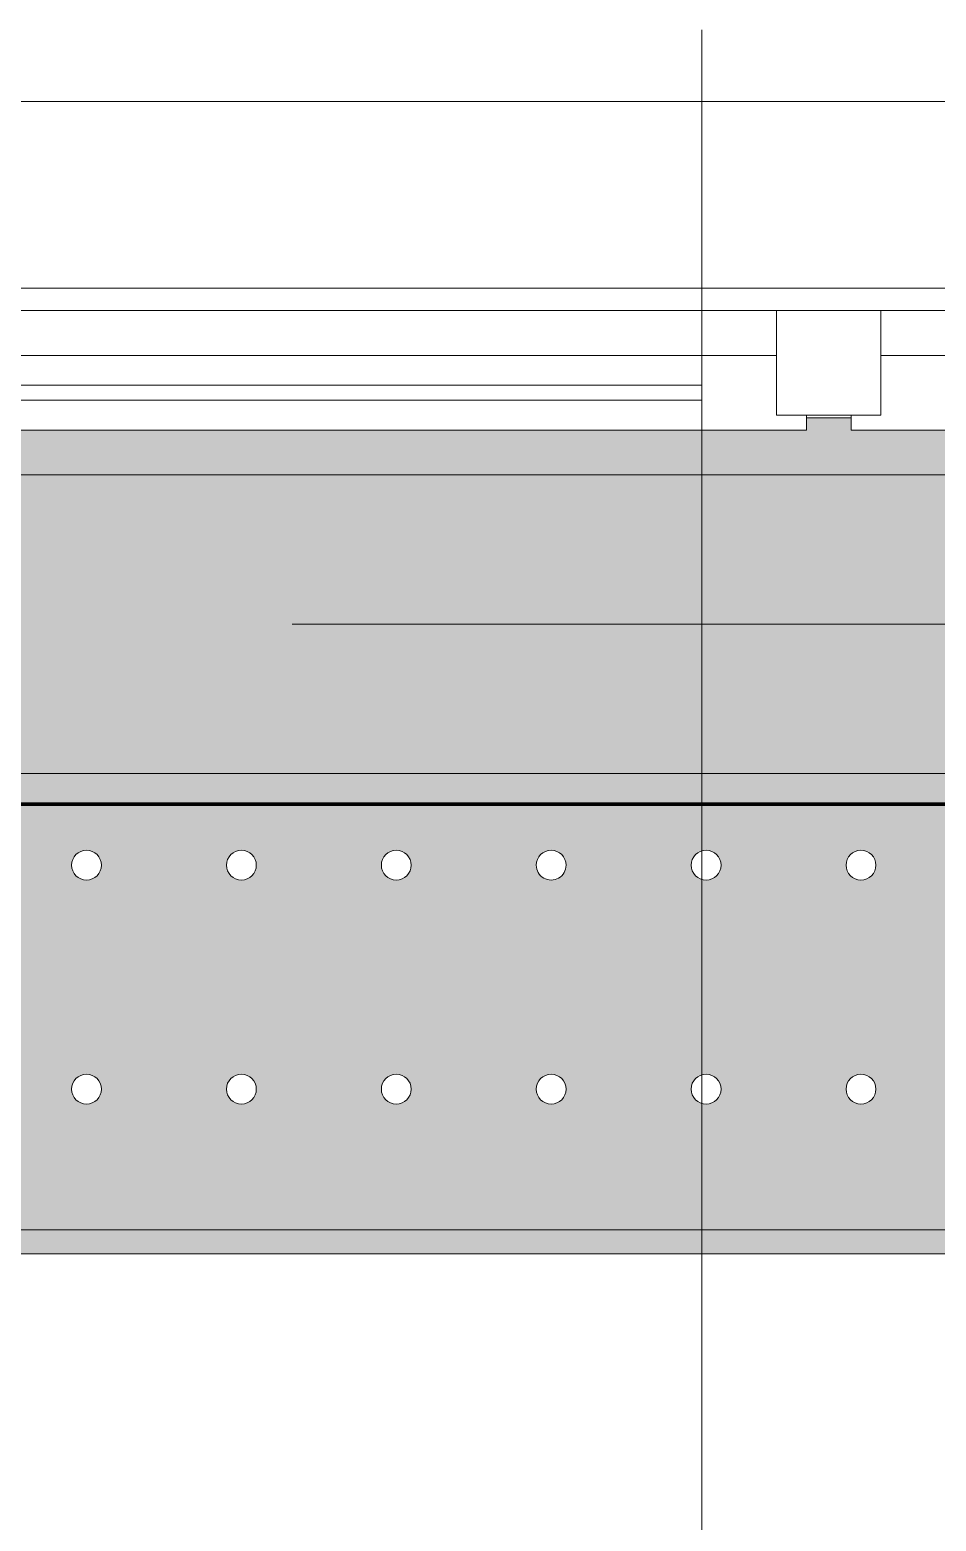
# Model space of a CAD drawing. Header units: millimetres. Extents: x 35524 to 235479, y -8553 to 29000.
# Drawn here: x 71510 to 72117, y 26399 to 27398 of the extents above; entities that cross this region are included whole.
import ezdxf

# ---------------------------------------------------------------- set-up
doc = ezdxf.new("R2010")
doc.units = ezdxf.units.MM
doc.linetypes.add('Осевая', pattern=[3175, 635, -476.25, 1587.5, -476.25])
for name, color, linetype, lineweight in [('A-GLAZ', 7, 'Continuous', 9), ('A-GLAZ-1', 7, 'Continuous', 13), ('Оси', 7, 'Continuous', 9), ('Оси-2', 7, 'Осевая', 9)]:
    doc.layers.add(name, color=color, linetype=linetype, lineweight=lineweight)
for name, color, linetype, lineweight, true_color in [('A-WALL-1', 7, 'Continuous', 9, 0xc0c0c0), ('I-WALL-12', 7, 'Continuous', 53, 0xeaa7bf), ('I-WALL-5', 7, 'Continuous', 9, 0xcbc7bf), ('S-WALL-ANLY', 7, 'Continuous', 13, 0x008040), ('Знаки-1', 7, 'Continuous', 9, 0xd4ccbd), ('Знаки-3', 9, 'Continuous', 9, 0x808080), ('Знаки-4', 7, 'Continuous', 9, 0xaba79f), ('Знаки-5', 7, 'Continuous', 9, 0xc1bbaf), ('Знаки-6', 7, 'Continuous', 9, 0xd5cdbe), ('Знаки-7', 7, 'Continuous', 9, 0xd1cabb), ('Знаки-8', 7, 'Continuous', 9, 0xccc5b7)]:
    doc.layers.add(name, color=color, linetype=linetype, lineweight=lineweight, true_color=true_color)
doc.layers.add('Знаки-2', color=7, linetype='Continuous', lineweight=9, transparency=0.5)

# ---------------------------------------------------------------- blocks, each defined once
blk = doc.blocks.new('120_Окно_СКБ_2Ст - 120_Окно_СКБ_2Ст 2100х2400 _мал створка справа_-19092174-План отделки стен 3 этажа в осях 12-23')
at = {"layer": 'A-GLAZ'}
for p, q in [((1050, -5), (-1050, -5)), ((-930, -55), (100, -55)), ((100, -65), (-930, -65)), ((170, -75), (200, -75))]:
    blk.add_line(p, q, dxfattribs=at)
at = {"layer": 'A-GLAZ-1'}
for p, q in [((150, -75), (150, -5)), ((150, -5), (220, -5)), ((220, -5), (220, -75)), ((150, -35), (-980, -35)), ((100, -85), (100, -35)), ((150, -75), (150, -35)), ((980, -35), (220, -35)), ((220, -35), (220, -75)), ((220, -75), (150, -75)), ((170, -75), (150, -75)), ((170, -85), (170, -75)), ((220, -75), (200, -75)), ((200, -75), (200, -85)), ((-1000, -85), (170, -85)), ((170, -85), (-1000, -85)), ((200, -85), (1000, -85)), ((1000, -85), (200, -85))]:
    blk.add_line(p, q, dxfattribs=at)
blk = doc.blocks.new('Зашивка радиатора_ с перфорацией М5 - Зашивка радиатора_ с перфорацией М5-V95-План отделки стен 3 этажа в осях 12-23')
at = {"layer": 'Знаки-2'}
h = blk.add_hatch(color=256, dxfattribs=at)
h.paths.add_polyline_path([(-310, 179.94), (-310, -380), (-284.65, -380), (-283.76, -371.76), (515.35, -371.76), (515.35, -380), (545.35, -380), (545.35, -371.76), (1715.35, -371.76), (1715.35, -380), (1745.35, -380), (1745.35, 178.24), (1750, 178.24), (1750, 179.94), (-148.64, 179.94)])
h.paths.add_polyline_path([(-113.75, 79.65), (-108.75, 78.31), (-105.09, 74.65), (-103.75, 69.65), (-105.09, 64.65), (-108.75, 60.98), (-113.75, 59.65), (-118.75, 60.98), (-122.41, 64.65), (-123.75, 69.65), (-122.41, 74.65), (-118.75, 78.31), (-116.34, 79.3)])
h.paths.add_polyline_path([(-217.5, 79.65), (-212.5, 78.31), (-208.84, 74.65), (-207.5, 69.65), (-208.84, 64.65), (-212.5, 60.98), (-217.5, 59.65), (-222.5, 60.98), (-226.16, 64.65), (-227.5, 69.65), (-226.16, 74.65), (-222.5, 78.31), (-220.09, 79.3)])
h.paths.add_polyline_path([(-10, 79.65), (-5, 78.31), (-1.34, 74.65), (0, 69.65), (-1.34, 64.65), (-5, 60.98), (-10, 59.65), (-15, 60.98), (-18.66, 64.65), (-20, 69.65), (-18.66, 74.65), (-15, 78.31), (-12.59, 79.3)])
h.paths.add_polyline_path([(197.5, 79.65), (202.5, 78.31), (206.16, 74.65), (207.5, 69.65), (206.16, 64.65), (202.5, 60.98), (197.5, 59.65), (192.5, 60.98), (188.84, 64.65), (187.5, 69.65), (188.84, 74.65), (192.5, 78.31), (194.91, 79.3)])
h.paths.add_polyline_path([(93.75, 79.65), (98.75, 78.31), (102.41, 74.65), (103.75, 69.65), (102.41, 64.65), (98.75, 60.98), (93.75, 59.65), (88.75, 60.98), (85.09, 64.65), (83.75, 69.65), (85.09, 74.65), (88.75, 78.31), (91.16, 79.3)])
h.paths.add_polyline_path([(301.25, 79.65), (306.25, 78.31), (309.91, 74.65), (311.25, 69.65), (309.91, 64.65), (306.25, 60.98), (301.25, 59.65), (296.25, 60.98), (292.59, 64.65), (291.25, 69.65), (292.59, 74.65), (296.25, 78.31), (298.66, 79.3)])
h.paths.add_polyline_path([(612.5, 79.65), (617.5, 78.31), (621.16, 74.65), (622.5, 69.65), (621.16, 64.65), (617.5, 60.98), (612.5, 59.65), (607.5, 60.98), (603.84, 64.65), (602.5, 69.65), (603.84, 74.65), (607.5, 78.31), (609.91, 79.3)])
h.paths.add_polyline_path([(405, 79.65), (410, 78.31), (413.66, 74.65), (415, 69.65), (413.66, 64.65), (410, 60.98), (405, 59.65), (400, 60.98), (396.34, 64.65), (395, 69.65), (396.34, 74.65), (400, 78.31), (402.41, 79.3)])
h.paths.add_polyline_path([(508.75, 79.65), (513.75, 78.31), (517.41, 74.65), (518.75, 69.65), (517.41, 64.65), (513.75, 60.98), (508.75, 59.65), (503.75, 60.98), (500.09, 64.65), (498.75, 69.65), (500.09, 74.65), (503.75, 78.31), (506.16, 79.3)])
h.paths.add_polyline_path([(716.25, 79.65), (721.25, 78.31), (724.91, 74.65), (726.25, 69.65), (724.91, 64.65), (721.25, 60.98), (716.25, 59.65), (711.25, 60.98), (707.59, 64.65), (706.25, 69.65), (707.59, 74.65), (711.25, 78.31), (713.66, 79.3)])
h.paths.add_polyline_path([(820, 79.65), (825, 78.31), (828.66, 74.65), (830, 69.65), (828.66, 64.65), (825, 60.98), (820, 59.65), (815, 60.98), (811.34, 64.65), (810, 69.65), (811.34, 74.65), (815, 78.31), (817.41, 79.3)])
h.paths.add_polyline_path([(1027.5, 79.65), (1032.5, 78.31), (1036.16, 74.65), (1037.5, 69.65), (1036.16, 64.65), (1032.5, 60.98), (1027.5, 59.65), (1022.5, 60.98), (1018.84, 64.65), (1017.5, 69.65), (1018.84, 74.65), (1022.5, 78.31), (1024.91, 79.3)])
h.paths.add_polyline_path([(923.75, 79.65), (928.75, 78.31), (932.41, 74.65), (933.75, 69.65), (932.41, 64.65), (928.75, 60.98), (923.75, 59.65), (918.75, 60.98), (915.09, 64.65), (913.75, 69.65), (915.09, 74.65), (918.75, 78.31), (921.16, 79.3)])
h.paths.add_polyline_path([(1235, 79.65), (1240, 78.31), (1243.66, 74.65), (1245, 69.65), (1243.66, 64.65), (1240, 60.98), (1235, 59.65), (1230, 60.98), (1226.34, 64.65), (1225, 69.65), (1226.34, 74.65), (1230, 78.31), (1232.41, 79.3)])
h.paths.add_polyline_path([(1131.25, 79.65), (1136.25, 78.31), (1139.91, 74.65), (1141.25, 69.65), (1139.91, 64.65), (1136.25, 60.98), (1131.25, 59.65), (1125.82, 61.31), (1122.59, 64.65), (1121.25, 69.65), (1122.59, 74.65), (1126.25, 78.31), (1128.66, 79.3)])
h.paths.add_polyline_path([(1442.5, 79.65), (1447.5, 78.31), (1451.16, 74.65), (1452.5, 69.65), (1451.16, 64.65), (1447.5, 60.98), (1442.5, 59.65), (1437.5, 60.98), (1433.84, 64.65), (1432.5, 69.65), (1433.84, 74.65), (1437.5, 78.31), (1439.91, 79.3)])
h.paths.add_polyline_path([(1338.75, 79.65), (1343.75, 78.31), (1347.41, 74.65), (1348.75, 69.65), (1347.41, 64.65), (1343.75, 60.98), (1338.75, 59.65), (1333.75, 60.98), (1330.09, 64.65), (1328.75, 69.65), (1330.09, 74.65), (1333.75, 78.31), (1336.16, 79.3)])
h.paths.add_polyline_path([(1650, 79.65), (1655, 78.31), (1658.66, 74.65), (1660, 69.65), (1658.66, 64.65), (1655, 60.98), (1650, 59.65), (1645, 60.98), (1641.34, 64.65), (1640, 69.65), (1641.34, 74.65), (1645, 78.31), (1647.41, 79.3)])
h.paths.add_polyline_path([(1546.25, 79.65), (1551.25, 78.31), (1554.91, 74.65), (1556.25, 69.65), (1554.91, 64.65), (1551.25, 60.98), (1546.25, 59.65), (1541.25, 60.98), (1537.59, 64.65), (1536.25, 69.65), (1537.59, 74.65), (1541.25, 78.31), (1543.66, 79.3)])
h.paths.add_polyline_path([(-217.5, -70.35), (-212.5, -71.69), (-208.67, -75.77), (-207.5, -80.35), (-208.84, -85.35), (-212.5, -89.02), (-217.5, -90.35), (-222.5, -89.02), (-226.16, -85.35), (-227.5, -80.35), (-226.16, -75.35), (-222.5, -71.69), (-220.09, -70.7)])
h.paths.add_polyline_path([(-113.75, -70.35), (-108.75, -71.69), (-104.92, -75.77), (-103.75, -80.35), (-105.09, -85.35), (-108.75, -89.02), (-113.75, -90.35), (-118.75, -89.02), (-122.41, -85.35), (-123.75, -80.35), (-122.41, -75.35), (-118.75, -71.69), (-116.34, -70.7)])
h.paths.add_polyline_path([(-10, -70.35), (-5, -71.69), (-1.17, -75.77), (0, -80.35), (-1.34, -85.35), (-5, -89.02), (-10, -90.35), (-15, -89.02), (-18.66, -85.35), (-20, -80.35), (-18.66, -75.35), (-15, -71.69), (-12.59, -70.7)])
h.paths.add_polyline_path([(197.5, -70.35), (202.5, -71.69), (206.33, -75.77), (207.5, -80.35), (206.16, -85.35), (202.5, -89.02), (197.5, -90.35), (192.5, -89.02), (188.84, -85.35), (187.5, -80.35), (188.84, -75.35), (192.5, -71.69), (194.91, -70.7)])
h.paths.add_polyline_path([(93.75, -70.35), (98.75, -71.69), (102.58, -75.77), (103.75, -80.35), (102.41, -85.35), (98.75, -89.02), (93.75, -90.35), (88.75, -89.02), (85.09, -85.35), (83.75, -80.35), (85.09, -75.35), (88.75, -71.69), (91.16, -70.7)])
h.paths.add_polyline_path([(301.25, -70.35), (306.25, -71.69), (310.08, -75.77), (311.25, -80.35), (309.91, -85.35), (306.25, -89.02), (301.25, -90.35), (296.25, -89.02), (292.59, -85.35), (291.25, -80.35), (292.59, -75.35), (296.25, -71.69), (298.66, -70.7)])
h.paths.add_polyline_path([(405, -70.35), (410, -71.69), (413.83, -75.77), (415, -80.35), (413.66, -85.35), (410, -89.02), (405, -90.35), (400, -89.02), (396.34, -85.35), (395, -80.35), (396.34, -75.35), (400, -71.69), (402.41, -70.7)])
h.paths.add_polyline_path([(612.5, -70.35), (617.5, -71.69), (621.33, -75.77), (622.5, -80.35), (621.16, -85.35), (617.5, -89.02), (612.5, -90.35), (607.5, -89.02), (603.84, -85.35), (602.5, -80.35), (603.84, -75.35), (607.5, -71.69), (609.91, -70.7)])
h.paths.add_polyline_path([(508.75, -70.35), (513.75, -71.69), (517.58, -75.77), (518.75, -80.35), (517.41, -85.35), (513.75, -89.02), (508.75, -90.35), (503.75, -89.02), (500.09, -85.35), (498.75, -80.35), (500.09, -75.35), (503.75, -71.69), (506.16, -70.7)])
h.paths.add_polyline_path([(716.25, -70.35), (721.25, -71.69), (725.08, -75.77), (726.25, -80.35), (724.91, -85.35), (721.25, -89.02), (716.25, -90.35), (711.25, -89.02), (707.59, -85.35), (706.25, -80.35), (707.59, -75.35), (711.25, -71.69), (713.66, -70.7)])
h.paths.add_polyline_path([(820, -70.35), (825, -71.69), (828.83, -75.77), (830, -80.35), (828.66, -85.35), (825, -89.02), (820, -90.35), (815, -89.02), (811.34, -85.35), (810, -80.35), (811.34, -75.35), (815, -71.69), (817.41, -70.7)])
h.paths.add_polyline_path([(923.75, -70.35), (928.75, -71.69), (932.58, -75.77), (933.75, -80.35), (932.41, -85.35), (928.75, -89.02), (923.75, -90.35), (918.75, -89.02), (915.09, -85.35), (913.75, -80.35), (915.09, -75.35), (918.75, -71.69), (921.16, -70.7)])
h.paths.add_polyline_path([(1027.5, -70.35), (1032.5, -71.69), (1036.33, -75.77), (1037.5, -80.35), (1036.16, -85.35), (1032.5, -89.02), (1027.5, -90.35), (1022.5, -89.02), (1018.84, -85.35), (1017.5, -80.35), (1018.84, -75.35), (1022.5, -71.69), (1024.91, -70.7)])
h.paths.add_polyline_path([(1131.25, -70.35), (1136.25, -71.69), (1140.08, -75.77), (1141.25, -80.35), (1139.91, -85.35), (1136.25, -89.02), (1131.25, -90.35), (1125.82, -88.69), (1122.59, -85.35), (1121.25, -80.35), (1122.59, -75.35), (1126.25, -71.69), (1128.66, -70.7)])
h.paths.add_polyline_path([(1338.75, -70.35), (1343.75, -71.69), (1347.58, -75.77), (1348.75, -80.35), (1347.41, -85.35), (1343.75, -89.02), (1338.75, -90.35), (1333.75, -89.02), (1330.09, -85.35), (1328.75, -80.35), (1330.09, -75.35), (1333.75, -71.69), (1336.16, -70.7)])
h.paths.add_polyline_path([(1235, -70.35), (1240, -71.69), (1243.83, -75.77), (1245, -80.35), (1243.66, -85.35), (1240, -89.02), (1235, -90.35), (1230, -89.02), (1226.34, -85.35), (1225, -80.35), (1226.34, -75.35), (1230, -71.69), (1232.41, -70.7)])
h.paths.add_polyline_path([(1546.25, -70.35), (1551.25, -71.69), (1555.08, -75.77), (1556.25, -80.35), (1554.91, -85.35), (1551.25, -89.02), (1546.25, -90.35), (1541.25, -89.02), (1537.59, -85.35), (1536.25, -80.35), (1537.59, -75.35), (1541.25, -71.69), (1543.66, -70.7)])
h.paths.add_polyline_path([(1442.5, -70.35), (1447.5, -71.69), (1451.33, -75.77), (1452.5, -80.35), (1451.16, -85.35), (1447.5, -89.02), (1442.5, -90.35), (1437.5, -89.02), (1433.84, -85.35), (1432.5, -80.35), (1433.84, -75.35), (1437.5, -71.69), (1439.91, -70.7)])
h.paths.add_polyline_path([(1650, -70.35), (1655, -71.69), (1658.83, -75.77), (1660, -80.35), (1658.66, -85.35), (1655, -89.02), (1650, -90.35), (1645, -89.02), (1641.34, -85.35), (1640, -80.35), (1641.34, -75.35), (1645, -71.69), (1647.41, -70.7)])
for points in [[(-310, 179.94), (-310, 163.94), (1745.35, 163.94), (1745.35, 178.24), (1750, 178.24), (1750, 179.94), (-242.02, 179.94)], [(500, 179.94), (500.68, 163.94), (540, 163.94), (539.32, 179.94), (500.68, 179.94)], [(511.34, 179.94), (500, 179.94), (500.68, 163.94), (540, 163.94), (539.32, 179.94), (512.93, 179.94)], [(510, 179.94), (510.34, 163.94), (530, 163.94), (529.66, 179.94), (510.34, 179.94)], [(510, 179.94), (510.34, 163.94), (530, 163.94), (529.66, 179.94), (510.34, 179.94)], [(600, 179.94), (600.68, 163.94), (640, 163.94), (639.32, 179.94), (600.68, 179.94)], [(615, 179.94), (600, 179.94), (600.68, 163.94), (640, 163.94), (639.32, 179.94), (617.41, 179.94)], [(610, 179.94), (610.34, 163.94), (630, 163.94), (629.66, 179.94), (610.34, 179.94)], [(629.66, 179.94), (610, 179.94), (610.34, 163.94), (630, 163.94), (630, 179.94)], [(725, 179.94), (700, 179.94), (700.68, 163.94), (740, 163.94), (739.32, 179.94), (725.18, 179.94)], [(739.32, 179.94), (700, 179.94), (700.68, 163.94), (740, 163.94), (740, 179.94)], [(710, 179.94), (710.34, 163.94), (730, 163.94), (729.66, 179.94), (710.34, 179.94)], [(710, 179.94), (710.34, 163.94), (730, 163.94), (729.66, 179.94), (710.34, 179.94)], [(800, 179.94), (800.68, 163.94), (840, 163.94), (839.32, 179.94), (800.68, 179.94)], [(800, 179.94), (800.68, 163.94), (840, 163.94), (839.32, 179.94), (800.68, 179.94)], [(820, 179.94), (810, 179.94), (810.34, 163.94), (830, 163.94), (829.66, 179.94), (822.59, 179.94)], [(812.93, 179.94), (810, 179.94), (810.34, 163.94), (830, 163.94), (829.66, 179.94), (814.82, 179.94)], [(910, 179.94), (900, 179.94), (900.68, 163.94), (940, 163.94), (939.32, 179.94), (914.82, 179.94)], [(900, 179.94), (900.68, 163.94), (940, 163.94), (939.32, 179.94), (900.68, 179.94)], [(920, 179.94), (910, 179.94), (910.34, 163.94), (930, 163.94), (929.66, 179.94), (922.59, 179.94)], [(920, 179.94), (910, 179.94), (910.34, 163.94), (930, 163.94), (929.66, 179.94), (922.59, 179.94)], [(1029.66, 179.94), (1000, 179.94), (1000.68, 163.94), (1040, 163.94), (1039.32, 179.94), (1030, 179.94)], [(1000, 179.94), (1000.68, 163.94), (1040, 163.94), (1039.32, 179.94), (1000.68, 179.94)], [(1012.93, 179.94), (1010, 179.94), (1010.34, 163.94), (1030, 163.94), (1029.66, 179.94), (1014.82, 179.94)], [(1010, 179.94), (1010.34, 163.94), (1030, 163.94), (1029.66, 179.94), (1010.34, 179.94)]]:
    blk.add_hatch(color=256, dxfattribs=at).paths.add_polyline_path(points)
at = {"layer": 'Знаки-1'}
for p, q in [((511.28, 179.94), (514.82, 179.94)), ((514.82, 179.94), (511.28, 179.94)), ((515, 179.94), (525, 179.94)), ((525, 179.94), (515, 179.94)), ((525.18, 179.94), (528.72, 179.94)), ((528.72, 179.94), (525.18, 179.94)), ((610, 179.94), (614.81, 179.94)), ((610.34, 179.94), (610, 179.94)), ((614.81, 179.94), (610.34, 179.94)), ((615, 179.94), (625, 179.94)), ((625, 179.94), (615, 179.94)), ((625.19, 179.94), (630, 179.94)), ((630, 179.94), (625.19, 179.94)), ((711.28, 179.94), (714.82, 179.94)), ((714.82, 179.94), (711.28, 179.94)), ((715, 179.94), (720, 179.94)), ((725, 179.94), (715, 179.94)), ((720, 179.94), (725, 179.94)), ((725.18, 179.94), (728.72, 179.94)), ((728.72, 179.94), (725.18, 179.94)), ((811.28, 179.94), (814.82, 179.94)), ((814.82, 179.94), (811.28, 179.94)), ((815, 179.94), (825, 179.94)), ((825, 179.94), (815, 179.94)), ((825.18, 179.94), (828.72, 179.94)), ((828.72, 179.94), (825.18, 179.94)), ((910, 179.94), (914.81, 179.94)), ((911.34, 179.94), (910, 179.94)), ((914.81, 179.94), (911.34, 179.94)), ((915, 179.94), (925, 179.94)), ((925, 179.94), (915, 179.94)), ((925.19, 179.94), (928.66, 179.94)), ((928.66, 179.94), (925.19, 179.94)), ((928.66, 179.94), (930, 179.94)), ((930, 179.94), (928.66, 179.94)), ((1011.28, 179.94), (1014.82, 179.94)), ((1014.82, 179.94), (1011.28, 179.94)), ((1015, 179.94), (1025, 179.94)), ((1025, 179.94), (1015, 179.94)), ((1025.18, 179.94), (1028.72, 179.94)), ((1028.72, 179.94), (1025.18, 179.94)), ((511.28, 163.94), (514.82, 163.94)), ((514.82, 163.94), (511.28, 163.94)), ((515, 163.94), (525, 163.94)), ((520, 163.94), (515, 163.94)), ((525, 163.94), (520, 163.94)), ((525.18, 163.94), (528.72, 163.94)), ((528.72, 163.94), (525.18, 163.94)), ((610, 163.94), (614.81, 163.94)), ((610.34, 163.94), (610, 163.94)), ((614.81, 163.94), (610.34, 163.94)), ((615, 163.94), (625, 163.94)), ((625, 163.94), (615, 163.94)), ((625.19, 163.94), (630, 163.94)), ((630, 163.94), (625.19, 163.94)), ((711.28, 163.94), (714.82, 163.94)), ((714.82, 163.94), (711.28, 163.94)), ((715, 163.94), (720, 163.94)), ((720, 163.94), (715, 163.94)), ((720, 163.94), (725, 163.94)), ((725, 163.94), (720, 163.94)), ((725.18, 163.94), (728.72, 163.94)), ((728.72, 163.94), (725.18, 163.94)), ((811.28, 163.94), (814.82, 163.94)), ((814.82, 163.94), (811.28, 163.94)), ((815, 163.94), (825, 163.94)), ((825, 163.94), (815, 163.94)), ((825.18, 163.94), (828.72, 163.94)), ((828.72, 163.94), (825.18, 163.94)), ((910, 163.94), (912.93, 163.94)), ((914.81, 163.94), (910, 163.94)), ((912.93, 163.94), (914.81, 163.94)), ((915, 163.94), (925, 163.94)), ((925, 163.94), (915, 163.94)), ((925.19, 163.94), (930, 163.94)), ((928.66, 163.94), (925.19, 163.94)), ((930, 163.94), (928.66, 163.94)), ((1011.28, 163.94), (1014.82, 163.94)), ((1014.82, 163.94), (1011.28, 163.94)), ((1015, 163.94), (1025, 163.94)), ((1025, 163.94), (1015, 163.94)), ((1025.18, 163.94), (1028.72, 163.94)), ((1028.72, 163.94), (1025.18, 163.94))]:
    blk.add_line(p, q, dxfattribs=at)
at = {"layer": 'Знаки-3'}
for p, q in [((1750, 179.94), (-310, 179.94)), ((515.35, -380), (545.35, -380))]:
    blk.add_line(p, q, dxfattribs=at)
for centre, start, end in [((508.75, 69.65), 0, 180), ((612.5, 69.65), 0, 180), ((716.25, 69.65), 0, 180), ((820, 69.65), 0, 180), ((923.75, 69.65), 0, 180), ((1027.5, 69.65), 0, 180), ((508.75, 69.65), 180, 360), ((612.5, 69.65), 180, 360), ((716.25, 69.65), 180, 360), ((820, 69.65), 180, 360), ((923.75, 69.65), 180, 360), ((1027.5, 69.65), 180, 360), ((508.75, -80.35), 0, 180), ((612.5, -80.35), 0, 180), ((716.25, -80.35), 360, 180), ((820, -80.35), 0, 180), ((923.75, -80.35), 0, 180), ((1027.5, -80.35), 0, 180), ((508.75, -80.35), 180, 360), ((612.5, -80.35), 180, 360), ((716.25, -80.35), 180, 360), ((820, -80.35), 180, 360), ((923.75, -80.35), 180, 360), ((1027.5, -80.35), 180, 360)]:
    blk.add_arc(centre, 10, start, end, dxfattribs=at)
at = {"layer": 'Знаки-4'}
for p, q in [((-310, 179.94), (1750, 179.94)), ((-310, 179.94), (1750, 179.94)), ((1700.94, 163.94), (-262.14, 163.94)), ((545.35, -380), (515.35, -380))]:
    blk.add_line(p, q, dxfattribs=at)
for centre, start, end in [((508.75, 69.65), 0, 180), ((612.5, 69.65), 0, 180), ((716.25, 69.65), 0, 180), ((820, 69.65), 0, 180), ((923.75, 69.65), 0, 180), ((1027.5, 69.65), 0, 180), ((508.75, 69.65), 180, 360), ((612.5, 69.65), 180, 360), ((716.25, 69.65), 180, 360), ((820, 69.65), 180, 360), ((923.75, 69.65), 180, 360), ((1027.5, 69.65), 180, 360), ((508.75, -80.35), 0, 180), ((612.5, -80.35), 0, 180), ((716.25, -80.35), 360, 180), ((820, -80.35), 0, 180), ((923.75, -80.35), 0, 180), ((1027.5, -80.35), 0, 180), ((508.75, -80.35), 180, 360), ((612.5, -80.35), 180, 360), ((716.25, -80.35), 180, 360), ((820, -80.35), 180, 360), ((923.75, -80.35), 180, 360), ((1027.5, -80.35), 180, 360)]:
    blk.add_arc(centre, 10, start, end, dxfattribs=at)
at = {"layer": 'Знаки-5'}
for p, q in [((500, 179.94), (440, 179.94)), ((500, 179.94), (502.68, 179.94)), ((514.82, 179.94), (500, 179.94)), ((502.68, 179.94), (525.18, 179.94)), ((537.32, 179.94), (514.82, 179.94)), ((525.18, 179.94), (540, 179.94)), ((540, 179.94), (537.32, 179.94)), ((600, 179.94), (540, 179.94)), ((600, 179.94), (640, 179.94)), ((640, 179.94), (600, 179.94)), ((700, 179.94), (640, 179.94)), ((700, 179.94), (710, 179.94)), ((710, 179.94), (700, 179.94)), ((710, 179.94), (730, 179.94)), ((730, 179.94), (710, 179.94)), ((730, 179.94), (740, 179.94)), ((740, 179.94), (730, 179.94)), ((800, 179.94), (740, 179.94)), ((800, 179.94), (840, 179.94)), ((840, 179.94), (800, 179.94)), ((900, 179.94), (840, 179.94)), ((900, 179.94), (940, 179.94)), ((940, 179.94), (900, 179.94)), ((1000, 179.94), (940, 179.94)), ((1000, 179.94), (1010, 179.94)), ((1010, 179.94), (1000, 179.94)), ((1010, 179.94), (1030, 179.94)), ((1030, 179.94), (1010, 179.94)), ((1030, 179.94), (1040, 179.94)), ((1040, 179.94), (1030, 179.94)), ((1100, 179.94), (1040, 179.94)), ((440, 163.94), (500, 163.94)), ((500, 163.94), (540, 163.94)), ((540, 163.94), (500, 163.94)), ((540, 163.94), (600, 163.94)), ((600, 163.94), (640, 163.94)), ((600.68, 163.94), (600, 163.94)), ((614.82, 163.94), (600.68, 163.94)), ((634.14, 163.94), (614.82, 163.94)), ((640, 163.94), (634.14, 163.94)), ((640, 163.94), (700, 163.94)), ((700, 163.94), (710, 163.94)), ((710, 163.94), (700, 163.94)), ((710, 163.94), (730, 163.94)), ((730, 163.94), (710, 163.94)), ((730, 163.94), (740, 163.94)), ((740, 163.94), (730, 163.94)), ((740, 163.94), (800, 163.94)), ((800, 163.94), (840, 163.94)), ((840, 163.94), (800, 163.94)), ((840, 163.94), (900, 163.94)), ((900, 163.94), (925.18, 163.94)), ((940, 163.94), (900, 163.94)), ((925.18, 163.94), (940, 163.94)), ((940, 163.94), (1000, 163.94)), ((1000, 163.94), (1010, 163.94)), ((1010, 163.94), (1000, 163.94)), ((1010, 163.94), (1030, 163.94)), ((1030, 163.94), (1010, 163.94)), ((1030, 163.94), (1040, 163.94)), ((1040, 163.94), (1030, 163.94)), ((1040, 163.94), (1100, 163.94))]:
    blk.add_line(p, q, dxfattribs=at)
at = {"layer": 'Знаки-6'}
for p, q in [((514.82, 179.94), (511.34, 179.94)), ((525, 179.94), (515, 179.94)), ((528.66, 179.94), (525.18, 179.94)), ((614.82, 179.94), (611.34, 179.94)), ((625, 179.94), (615, 179.94)), ((628.66, 179.94), (625.18, 179.94)), ((714.82, 179.94), (711.34, 179.94)), ((725, 179.94), (715, 179.94)), ((728.66, 179.94), (725.18, 179.94)), ((814.82, 179.94), (811.34, 179.94)), ((825, 179.94), (815, 179.94)), ((828.66, 179.94), (825.18, 179.94)), ((914.82, 179.94), (911.34, 179.94)), ((925, 179.94), (915, 179.94)), ((928.66, 179.94), (925.18, 179.94)), ((1014.82, 179.94), (1011.34, 179.94)), ((1025, 179.94), (1015, 179.94)), ((1028.66, 179.94), (1025.18, 179.94)), ((511.34, 163.94), (514.82, 163.94)), ((515, 163.94), (525, 163.94)), ((525.18, 163.94), (528.66, 163.94)), ((611.34, 163.94), (614.82, 163.94)), ((615, 163.94), (625, 163.94)), ((625.18, 163.94), (628.66, 163.94)), ((711.34, 163.94), (714.82, 163.94)), ((715, 163.94), (725, 163.94)), ((725.18, 163.94), (728.66, 163.94)), ((811.34, 163.94), (814.82, 163.94)), ((815, 163.94), (825, 163.94)), ((825.18, 163.94), (828.66, 163.94)), ((911.34, 163.94), (914.82, 163.94)), ((915, 163.94), (925, 163.94)), ((925.18, 163.94), (928.66, 163.94)), ((1011.34, 163.94), (1014.82, 163.94)), ((1015, 163.94), (1025, 163.94)), ((1025.18, 163.94), (1028.66, 163.94))]:
    blk.add_line(p, q, dxfattribs=at)
at = {"layer": 'Знаки-7'}
for p, q in [((510, 179.94), (500.68, 179.94)), ((510, 179.94), (512.93, 179.94)), ((510.34, 179.94), (510, 179.94)), ((514.81, 179.94), (510.34, 179.94)), ((512.93, 179.94), (514.81, 179.94)), ((515, 179.94), (517.41, 179.94)), ((522.59, 179.94), (515, 179.94)), ((517.41, 179.94), (525, 179.94)), ((525, 179.94), (522.59, 179.94)), ((525.19, 179.94), (530, 179.94)), ((530, 179.94), (525.19, 179.94)), ((539.32, 179.94), (530, 179.94)), ((610, 179.94), (600.68, 179.94)), ((611.28, 179.94), (614.82, 179.94)), ((614.82, 179.94), (611.28, 179.94)), ((615, 179.94), (625, 179.94)), ((625, 179.94), (615, 179.94)), ((625.18, 179.94), (628.72, 179.94)), ((628.72, 179.94), (625.18, 179.94)), ((639.32, 179.94), (630, 179.94)), ((710, 179.94), (700.68, 179.94)), ((710, 179.94), (714.81, 179.94)), ((710.34, 179.94), (710, 179.94)), ((711.34, 179.94), (710.34, 179.94)), ((712.93, 179.94), (711.34, 179.94)), ((714.81, 179.94), (712.93, 179.94)), ((715, 179.94), (722.59, 179.94)), ((717.41, 179.94), (715, 179.94)), ((720, 179.94), (717.41, 179.94)), ((722.59, 179.94), (720, 179.94)), ((722.59, 179.94), (725, 179.94)), ((725, 179.94), (722.59, 179.94)), ((725.19, 179.94), (730, 179.94)), ((727.07, 179.94), (725.19, 179.94)), ((728.66, 179.94), (727.07, 179.94)), ((729.66, 179.94), (728.66, 179.94)), ((730, 179.94), (729.66, 179.94)), ((739.32, 179.94), (730, 179.94)), ((810, 179.94), (800.68, 179.94)), ((810, 179.94), (810.34, 179.94)), ((812.93, 179.94), (810, 179.94)), ((810.34, 179.94), (814.81, 179.94)), ((814.81, 179.94), (812.93, 179.94)), ((815, 179.94), (817.41, 179.94)), ((822.59, 179.94), (815, 179.94)), ((817.41, 179.94), (825, 179.94)), ((825, 179.94), (822.59, 179.94)), ((825.19, 179.94), (830, 179.94)), ((830, 179.94), (825.19, 179.94)), ((839.32, 179.94), (830, 179.94)), ((910, 179.94), (900.68, 179.94)), ((911.28, 179.94), (914.82, 179.94)), ((914.82, 179.94), (911.28, 179.94)), ((915, 179.94), (925, 179.94)), ((925, 179.94), (915, 179.94)), ((925.18, 179.94), (928.72, 179.94)), ((928.72, 179.94), (925.18, 179.94)), ((939.32, 179.94), (930, 179.94)), ((1010, 179.94), (1000.68, 179.94)), ((1010, 179.94), (1014.81, 179.94)), ((1014.81, 179.94), (1010, 179.94)), ((1015, 179.94), (1020, 179.94)), ((1025, 179.94), (1015, 179.94)), ((1020, 179.94), (1025, 179.94)), ((1025.19, 179.94), (1029.66, 179.94)), ((1030, 179.94), (1025.19, 179.94)), ((1029.66, 179.94), (1030, 179.94)), ((1039.32, 179.94), (1030, 179.94)), ((500.68, 163.94), (510, 163.94)), ((510, 163.94), (511.34, 163.94)), ((514.81, 163.94), (510, 163.94)), ((511.34, 163.94), (514.81, 163.94)), ((515, 163.94), (520, 163.94)), ((525, 163.94), (515, 163.94)), ((520, 163.94), (525, 163.94)), ((525.19, 163.94), (530, 163.94)), ((530, 163.94), (525.19, 163.94)), ((530, 163.94), (539.32, 163.94)), ((600.68, 163.94), (610, 163.94)), ((611.28, 163.94), (614.82, 163.94)), ((614.82, 163.94), (611.28, 163.94)), ((615, 163.94), (625, 163.94)), ((625, 163.94), (615, 163.94)), ((625.18, 163.94), (628.72, 163.94)), ((628.72, 163.94), (625.18, 163.94)), ((630, 163.94), (639.32, 163.94)), ((700.68, 163.94), (710, 163.94)), ((710, 163.94), (712.93, 163.94)), ((714.81, 163.94), (710, 163.94)), ((712.93, 163.94), (714.81, 163.94)), ((715, 163.94), (722.59, 163.94)), ((725, 163.94), (715, 163.94)), ((722.59, 163.94), (725, 163.94)), ((725.19, 163.94), (730, 163.94)), ((727.07, 163.94), (725.19, 163.94)), ((730, 163.94), (727.07, 163.94)), ((730, 163.94), (739.32, 163.94)), ((800.68, 163.94), (810, 163.94)), ((810, 163.94), (814.81, 163.94)), ((814.81, 163.94), (810, 163.94)), ((815, 163.94), (825, 163.94)), ((825, 163.94), (815, 163.94)), ((825.19, 163.94), (830, 163.94)), ((830, 163.94), (825.19, 163.94)), ((830, 163.94), (839.32, 163.94)), ((900.68, 163.94), (910, 163.94)), ((911.28, 163.94), (914.82, 163.94)), ((914.82, 163.94), (911.28, 163.94)), ((915, 163.94), (925, 163.94)), ((925, 163.94), (915, 163.94)), ((925.18, 163.94), (928.72, 163.94)), ((928.72, 163.94), (925.18, 163.94)), ((930, 163.94), (939.32, 163.94)), ((1000.68, 163.94), (1010, 163.94)), ((1010, 163.94), (1012.93, 163.94)), ((1014.81, 163.94), (1010, 163.94)), ((1012.93, 163.94), (1014.81, 163.94)), ((1015, 163.94), (1022.59, 163.94)), ((1017.41, 163.94), (1015, 163.94)), ((1025, 163.94), (1017.41, 163.94)), ((1022.59, 163.94), (1025, 163.94)), ((1025.19, 163.94), (1029.66, 163.94)), ((1030, 163.94), (1025.19, 163.94)), ((1029.66, 163.94), (1030, 163.94)), ((1030, 163.94), (1039.32, 163.94))]:
    blk.add_line(p, q, dxfattribs=at)
at = {"layer": 'Знаки-8'}
for p, q in [((500, 179.94), (510, 179.94)), ((510, 179.94), (500, 179.94)), ((510, 179.94), (514.81, 179.94)), ((514.81, 179.94), (510, 179.94)), ((515, 179.94), (525, 179.94)), ((525, 179.94), (515, 179.94)), ((525.19, 179.94), (530, 179.94)), ((530, 179.94), (525.19, 179.94)), ((530, 179.94), (540, 179.94)), ((540, 179.94), (530, 179.94)), ((600, 179.94), (610, 179.94)), ((610, 179.94), (600, 179.94)), ((610, 179.94), (614.81, 179.94)), ((614.81, 179.94), (610, 179.94)), ((615, 179.94), (625, 179.94)), ((625, 179.94), (615, 179.94)), ((625.19, 179.94), (630, 179.94)), ((630, 179.94), (625.19, 179.94)), ((630, 179.94), (640, 179.94)), ((640, 179.94), (630, 179.94)), ((700, 179.94), (710, 179.94)), ((700.68, 179.94), (700, 179.94)), ((702.68, 179.94), (700.68, 179.94)), ((705.86, 179.94), (702.68, 179.94)), ((710, 179.94), (705.86, 179.94)), ((711.28, 179.94), (714.82, 179.94)), ((714.82, 179.94), (711.28, 179.94)), ((715, 179.94), (725, 179.94)), ((725, 179.94), (715, 179.94)), ((725.18, 179.94), (728.72, 179.94)), ((728.72, 179.94), (725.18, 179.94)), ((730, 179.94), (734.14, 179.94)), ((734.14, 179.94), (730, 179.94)), ((734.14, 179.94), (737.32, 179.94)), ((737.32, 179.94), (734.14, 179.94)), ((737.32, 179.94), (739.32, 179.94)), ((740, 179.94), (737.32, 179.94)), ((739.32, 179.94), (740, 179.94)), ((800, 179.94), (810, 179.94)), ((810, 179.94), (800, 179.94)), ((810, 179.94), (814.81, 179.94)), ((814.81, 179.94), (810, 179.94)), ((815, 179.94), (825, 179.94)), ((825, 179.94), (815, 179.94)), ((825.19, 179.94), (830, 179.94)), ((830, 179.94), (825.19, 179.94)), ((830, 179.94), (840, 179.94)), ((840, 179.94), (830, 179.94)), ((900, 179.94), (910, 179.94)), ((910, 179.94), (900, 179.94)), ((910, 179.94), (914.81, 179.94)), ((914.81, 179.94), (910, 179.94)), ((915, 179.94), (925, 179.94)), ((925, 179.94), (915, 179.94)), ((925.19, 179.94), (930, 179.94)), ((930, 179.94), (925.19, 179.94)), ((930, 179.94), (940, 179.94)), ((940, 179.94), (930, 179.94)), ((1000, 179.94), (1010, 179.94)), ((1010, 179.94), (1000, 179.94)), ((1011.28, 179.94), (1014.82, 179.94)), ((1014.82, 179.94), (1011.28, 179.94)), ((1015, 179.94), (1025, 179.94)), ((1025, 179.94), (1015, 179.94)), ((1025.18, 179.94), (1028.72, 179.94)), ((1028.72, 179.94), (1025.18, 179.94)), ((1030, 179.94), (1040, 179.94)), ((1040, 179.94), (1030, 179.94)), ((500, 163.94), (510, 163.94)), ((510, 163.94), (500, 163.94)), ((510, 163.94), (514.81, 163.94)), ((514.81, 163.94), (510, 163.94)), ((515, 163.94), (525, 163.94)), ((525, 163.94), (515, 163.94)), ((525.19, 163.94), (530, 163.94)), ((530, 163.94), (525.19, 163.94)), ((530, 163.94), (540, 163.94)), ((540, 163.94), (530, 163.94)), ((600, 163.94), (610, 163.94)), ((610, 163.94), (600, 163.94)), ((610, 163.94), (614.81, 163.94)), ((614.81, 163.94), (610, 163.94)), ((615, 163.94), (625, 163.94)), ((625, 163.94), (615, 163.94)), ((625.19, 163.94), (630, 163.94)), ((630, 163.94), (625.19, 163.94)), ((630, 163.94), (640, 163.94)), ((640, 163.94), (630, 163.94)), ((700, 163.94), (710, 163.94)), ((710, 163.94), (700, 163.94)), ((711.28, 163.94), (714.82, 163.94)), ((714.82, 163.94), (711.28, 163.94)), ((715, 163.94), (725, 163.94)), ((725, 163.94), (715, 163.94)), ((725.18, 163.94), (728.72, 163.94)), ((728.72, 163.94), (725.18, 163.94)), ((730, 163.94), (740, 163.94)), ((740, 163.94), (730, 163.94)), ((800, 163.94), (810, 163.94)), ((810, 163.94), (800, 163.94)), ((810, 163.94), (814.81, 163.94)), ((814.81, 163.94), (810, 163.94)), ((815, 163.94), (825, 163.94)), ((825, 163.94), (815, 163.94)), ((825.19, 163.94), (830, 163.94)), ((830, 163.94), (825.19, 163.94)), ((830, 163.94), (840, 163.94)), ((840, 163.94), (830, 163.94)), ((900, 163.94), (910, 163.94)), ((910, 163.94), (900, 163.94)), ((910, 163.94), (914.81, 163.94)), ((914.81, 163.94), (910, 163.94)), ((915, 163.94), (925, 163.94)), ((925, 163.94), (915, 163.94)), ((925.19, 163.94), (930, 163.94)), ((930, 163.94), (925.19, 163.94)), ((930, 163.94), (940, 163.94)), ((940, 163.94), (930, 163.94)), ((1000, 163.94), (1010, 163.94)), ((1010, 163.94), (1000, 163.94)), ((1011.28, 163.94), (1014.82, 163.94)), ((1014.82, 163.94), (1011.28, 163.94)), ((1015, 163.94), (1025, 163.94)), ((1025, 163.94), (1015, 163.94)), ((1025.18, 163.94), (1028.72, 163.94)), ((1028.72, 163.94), (1025.18, 163.94)), ((1030, 163.94), (1040, 163.94)), ((1040, 163.94), (1030, 163.94))]:
    blk.add_line(p, q, dxfattribs=at)

msp = doc.modelspace()

# ---------------------------------------------------------------- linework, layer by layer
at = {"layer": 'A-WALL-1'}
msp.add_line((76350, 27350), (49660.29, 27350), dxfattribs=at)
at = {"layer": 'I-WALL-12'}
for p, q in [((70903.88, 26880), (72813.33, 26880)), ((72813.05, 26879), (70904.19, 26879))]:
    msp.add_line(p, q, dxfattribs=at)
at = {"layer": 'I-WALL-5'}
for p, q in [((70879.64, 27100), (72832.04, 27100)), ((70879.64, 27100), (72832.04, 27100)), ((72723.93, 26900), (70903.33, 26900)), ((72813.33, 26880), (70903.88, 26880))]:
    msp.add_line(p, q, dxfattribs=at)
at = {"layer": 'S-WALL-ANLY'}
msp.add_line((70810, 27225), (72910, 27225), dxfattribs=at)
at = {"layer": 'Оси'}
msp.add_line((71960, 24898.07), (71960, 27398.07), dxfattribs=at)
at = {"layer": 'Оси-2'}
msp.add_line((38824.43, 27000), (82060, 27000), dxfattribs=at)

# ---------------------------------------------------------------- block references
at = {"layer": 'A-GLAZ'}
msp.add_blockref('120_Окно_СКБ_2Ст - 120_Окно_СКБ_2Ст 2100х2400 _мал створка справа_-19092174-План отделки стен 3 этажа в осях 12-23', (71860, 27215), dxfattribs=at)
at = {"layer": 'Знаки-5', "rotation": 180}
msp.add_blockref('Зашивка радиатора_ с перфорацией М5 - Зашивка радиатора_ с перфорацией М5-V95-План отделки стен 3 этажа в осях 12-23', (72575.35, 26758.24), dxfattribs=at)

doc.saveas('drawing.dxf')
